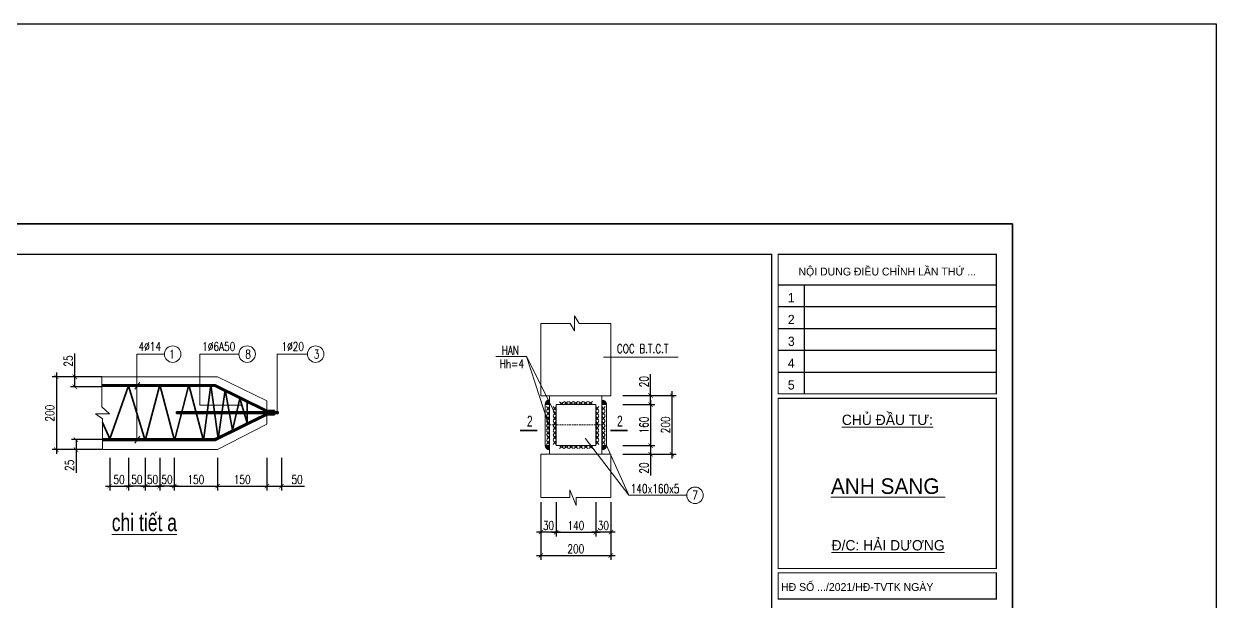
# Model space of a CAD drawing. Extents: x -2098986 to 943, y -1296280 to 73591.
# Drawn here: x -1795292 to -1767973, y -1065005 to -1051774 of the extents above; entities that cross this region are included whole.
import ezdxf
from ezdxf.enums import TextEntityAlignment as Align

# ---------------------------------------------------------------- set-up
doc = ezdxf.new("R2010")
doc.units = 0
doc.header["$LTSCALE"] = 150
doc.header["$PDMODE"] = 35
doc.linetypes.add('HIDDEN', pattern=[0.375, 0.25, -0.125])
doc.layers.get('Defpoints').update_dxf_attribs({"lineweight": 18})
for name, color, linetype, lineweight in [('05.Text', 253, 'Continuous', 18), ('11.Khung bo', 32, 'Continuous', 50), ('12.Khung', 36, 'Continuous', 25), ('KCVN-THAY', 7, 'Continuous', 25), ('LS-DIM', 251, 'Continuous', 13), ('LS-HATCH', 147, 'Continuous', 9), ('LS-TEXT', 60, 'Continuous', 20), ('LS-THAY', 7, 'Continuous', 20), ('LS-THEP', 3, 'Continuous', 35)]:
    doc.layers.add(name, color=color, linetype=linetype, lineweight=lineweight)
doc.layers.add('DIM', color=1, linetype='Continuous')
doc.layers.add('Tpl_Bound', color=1, linetype='Continuous', plot=False)
doc.styles.add('AVANT', font='')
doc.styles.add('KCVN-LEADER', font='vnromadi.shx', dxfattribs={"width": 0.7, "height": 4})
doc.styles.add('ROMANS', font='ROMANS.shx', dxfattribs={"width": 0.75, "bigfont": 'VNS.shx'})
doc.styles.add('VnAvantH', font='')
doc.styles.add('vnsimpli', font='vnsimli.shx', dxfattribs={"width": 0.75})
doc.styles.get('AVANT').set_extended_font_data('.VnAvant')
doc.styles.get('VnAvantH').set_extended_font_data('.VnAvantH')
doc.dimstyles.new('D50(200)', dxfattribs={"dimtxt": 200, "dimasz": 100, "dimexe": 100, "dimexo": 0, "dimgap": 50, "dimtad": 1, "dimdec": 0, "dimlfac": 0.5, "dimzin": 0, "dimdsep": 46, "dimtxsty": 'vnsimpli', "dimblk1": 'ARCHTICK', "dimblk2": 'ARCHTICK', "dimsah": 1, "dimcen": 0, "dimdle": 100, "dimclrd": 256, "dimclre": 256, "dimclrt": 60, "dimadec": 0, "dimazin": 0, "dimtfac": 0.02, "dimtdec": 0, "dimtmove": 0, "dimatfit": 3, "dimldrblk": 'ARCHTICK', "dimfxl": 100, "dimtolj": 1, "dimtzin": 0, "dimarcsym": 0})

# ---------------------------------------------------------------- blocks, each defined once
blk = doc.blocks.new('_ArchTick')
at = {"layer": 'DIM', "color": 0, "const_width": 0.15}
blk.add_lwpolyline([(-0.5, -0.5), (0.5, 0.5)], dxfattribs=at)
blk = doc.blocks.new('*D249')
at = {"layer": 'Defpoints', "color": 0, "transparency": 16777216}
for p in [(-1792178, -1061722), (-1791846, -1061722), (-1792178, -1062369)]:
    blk.add_point(p, dxfattribs=at)
at = {"layer": 'LS-DIM', "lineweight": -2, "transparency": 16777216}
for p, q in [((-1792178, -1061722), (-1792178, -1062469)), ((-1791846, -1061722), (-1791846, -1062469)), ((-1791746, -1062369), (-1792278, -1062369))]:
    blk.add_line(p, q, dxfattribs=at)
at = {"layer": 'LS-DIM', "lineweight": -2, "transparency": 16777216, "xscale": 100, "yscale": 100, "zscale": 100, "rotation": 180}
blk.add_blockref('_ArchTick', (-1792178, -1062369), dxfattribs=at)
at = {"layer": 'LS-DIM', "lineweight": -2, "transparency": 16777216, "xscale": 100, "yscale": 100, "zscale": 100}
blk.add_blockref('_ArchTick', (-1791846, -1062369), dxfattribs=at)
at = {"layer": 'LS-DIM', "color": 60, "transparency": 16777216, "insert": (-1792012, -1062219), "char_height": 200, "attachment_point": 5, "style": 'vnsimpli'}
blk.add_mtext('\\A1;50', dxfattribs=at)
blk = doc.blocks.new('*D250')
at = {"layer": 'Defpoints', "color": 0, "transparency": 16777216}
for p in [(-1792510, -1061722), (-1792178, -1061722), (-1792178, -1062369)]:
    blk.add_point(p, dxfattribs=at)
at = {"layer": 'LS-DIM', "lineweight": -2, "transparency": 16777216}
for p, q in [((-1792510, -1061722), (-1792510, -1062469)), ((-1792178, -1061722), (-1792178, -1062469)), ((-1792610, -1062369), (-1792078, -1062369))]:
    blk.add_line(p, q, dxfattribs=at)
at = {"layer": 'LS-DIM', "lineweight": -2, "transparency": 16777216, "xscale": 100, "yscale": 100, "zscale": 100, "rotation": 180}
blk.add_blockref('_ArchTick', (-1792510, -1062369), dxfattribs=at)
at = {"layer": 'LS-DIM', "lineweight": -2, "transparency": 16777216, "xscale": 100, "yscale": 100, "zscale": 100}
blk.add_blockref('_ArchTick', (-1792178, -1062369), dxfattribs=at)
at = {"layer": 'LS-DIM', "color": 60, "transparency": 16777216, "insert": (-1792344, -1062219), "char_height": 200, "attachment_point": 5, "style": 'vnsimpli'}
blk.add_mtext('\\A1;50', dxfattribs=at)
blk = doc.blocks.new('*D251')
at = {"layer": 'Defpoints', "color": 0, "transparency": 16777216}
for p in [(-1792895, -1061722), (-1792510, -1061722), (-1792895, -1062369)]:
    blk.add_point(p, dxfattribs=at)
at = {"layer": 'LS-DIM', "lineweight": -2, "transparency": 16777216}
for p, q in [((-1792895, -1061722), (-1792895, -1062469)), ((-1792510, -1061722), (-1792510, -1062469)), ((-1792410, -1062369), (-1792995, -1062369))]:
    blk.add_line(p, q, dxfattribs=at)
at = {"layer": 'LS-DIM', "lineweight": -2, "transparency": 16777216, "xscale": 100, "yscale": 100, "zscale": 100, "rotation": 180}
blk.add_blockref('_ArchTick', (-1792895, -1062369), dxfattribs=at)
at = {"layer": 'LS-DIM', "lineweight": -2, "transparency": 16777216, "xscale": 100, "yscale": 100, "zscale": 100}
blk.add_blockref('_ArchTick', (-1792510, -1062369), dxfattribs=at)
at = {"layer": 'LS-DIM', "color": 60, "transparency": 16777216, "insert": (-1792703, -1062219), "char_height": 200, "attachment_point": 5, "style": 'vnsimpli'}
blk.add_mtext('\\A1;50', dxfattribs=at)
blk = doc.blocks.new('*D252')
at = {"layer": 'Defpoints', "color": 0, "transparency": 16777216}
for p in [(-1793325, -1061722), (-1792895, -1061722), (-1792895, -1062369)]:
    blk.add_point(p, dxfattribs=at)
at = {"layer": 'LS-DIM', "lineweight": -2, "transparency": 16777216}
for p, q in [((-1793325, -1061722), (-1793325, -1062469)), ((-1792895, -1061722), (-1792895, -1062469)), ((-1793425, -1062369), (-1792795, -1062369))]:
    blk.add_line(p, q, dxfattribs=at)
at = {"layer": 'LS-DIM', "lineweight": -2, "transparency": 16777216, "xscale": 100, "yscale": 100, "zscale": 100, "rotation": 180}
blk.add_blockref('_ArchTick', (-1793325, -1062369), dxfattribs=at)
at = {"layer": 'LS-DIM', "lineweight": -2, "transparency": 16777216, "xscale": 100, "yscale": 100, "zscale": 100}
blk.add_blockref('_ArchTick', (-1792895, -1062369), dxfattribs=at)
at = {"layer": 'LS-DIM', "color": 60, "transparency": 16777216, "insert": (-1793110, -1062219), "char_height": 200, "attachment_point": 5, "style": 'vnsimpli'}
blk.add_mtext('\\A1;50', dxfattribs=at)
blk = doc.blocks.new('*D253')
at = {"layer": 'Defpoints', "color": 0, "transparency": 16777216}
for p in [(-1790853, -1061722), (-1789723, -1061722), (-1789723, -1062369)]:
    blk.add_point(p, dxfattribs=at)
at = {"layer": 'LS-DIM', "lineweight": -2, "transparency": 16777216}
for p, q in [((-1790853, -1061722), (-1790853, -1062469)), ((-1789723, -1061722), (-1789723, -1062469)), ((-1790953, -1062369), (-1789623, -1062369))]:
    blk.add_line(p, q, dxfattribs=at)
at = {"layer": 'LS-DIM', "lineweight": -2, "transparency": 16777216, "xscale": 100, "yscale": 100, "zscale": 100, "rotation": 180}
blk.add_blockref('_ArchTick', (-1790853, -1062369), dxfattribs=at)
at = {"layer": 'LS-DIM', "lineweight": -2, "transparency": 16777216, "xscale": 100, "yscale": 100, "zscale": 100}
blk.add_blockref('_ArchTick', (-1789723, -1062369), dxfattribs=at)
at = {"layer": 'LS-DIM', "color": 60, "transparency": 16777216, "insert": (-1790288, -1062219), "char_height": 200, "attachment_point": 5, "style": 'vnsimpli'}
blk.add_mtext('\\A1;150', dxfattribs=at)
blk = doc.blocks.new('*D254')
at = {"layer": 'Defpoints', "color": 0, "transparency": 16777216}
for p in [(-1793506, -1059864), (-1794124, -1060093), (-1793506, -1060093)]:
    blk.add_point(p, dxfattribs=at)
at = {"layer": 'LS-DIM', "lineweight": -2, "transparency": 16777216}
for p, q in [((-1794124, -1059864), (-1794124, -1059331)), ((-1793506, -1059864), (-1794224, -1059864)), ((-1794124, -1060093), (-1794124, -1059764)), ((-1793506, -1060093), (-1794224, -1060093))]:
    blk.add_line(p, q, dxfattribs=at)
at = {"layer": 'LS-DIM', "lineweight": -2, "transparency": 16777216, "xscale": 100, "yscale": 100, "zscale": 100}
for p, rotation in [((-1794124, -1059864), 90), ((-1794124, -1060093), 270)]:
    blk.add_blockref('_ArchTick', p, dxfattribs=dict(at, rotation=rotation))
at = {"layer": 'LS-DIM', "color": 60, "transparency": 16777216, "insert": (-1794274, -1059502), "char_height": 200, "attachment_point": 5, "rotation": 90, "style": 'vnsimpli'}
blk.add_mtext('\\A1;25', dxfattribs=at)
blk = doc.blocks.new('*D255')
at = {"layer": 'Defpoints', "color": 0, "transparency": 16777216}
for p in [(-1794097, -1061302), (-1793506, -1061302), (-1793506, -1061531)]:
    blk.add_point(p, dxfattribs=at)
at = {"layer": 'LS-DIM', "lineweight": -2, "transparency": 16777216}
for p, q in [((-1793506, -1061302), (-1794197, -1061302)), ((-1794097, -1061302), (-1794097, -1061631)), ((-1793506, -1061531), (-1794197, -1061531)), ((-1794097, -1061531), (-1794097, -1062064))]:
    blk.add_line(p, q, dxfattribs=at)
at = {"layer": 'LS-DIM', "lineweight": -2, "transparency": 16777216, "xscale": 100, "yscale": 100, "zscale": 100}
for p, rotation in [((-1794097, -1061302), 90), ((-1794097, -1061531), 270)]:
    blk.add_blockref('_ArchTick', p, dxfattribs=dict(at, rotation=rotation))
at = {"layer": 'LS-DIM', "color": 60, "transparency": 16777216, "insert": (-1794247, -1061893), "char_height": 200, "attachment_point": 5, "rotation": 90, "style": 'vnsimpli'}
blk.add_mtext('\\A1;25', dxfattribs=at)
blk = doc.blocks.new('*D256')
at = {"layer": 'Defpoints', "color": 0, "transparency": 16777216}
for p in [(-1793506, -1059864), (-1794547, -1061531), (-1793506, -1061531)]:
    blk.add_point(p, dxfattribs=at)
at = {"layer": 'LS-DIM', "lineweight": -2, "transparency": 16777216}
for p, q in [((-1793506, -1059864), (-1794647, -1059864)), ((-1794547, -1059764), (-1794547, -1061631)), ((-1793506, -1061531), (-1794647, -1061531))]:
    blk.add_line(p, q, dxfattribs=at)
at = {"layer": 'LS-DIM', "lineweight": -2, "transparency": 16777216, "xscale": 100, "yscale": 100, "zscale": 100}
for p, rotation in [((-1794547, -1059864), 90), ((-1794547, -1061531), 270)]:
    blk.add_blockref('_ArchTick', p, dxfattribs=dict(at, rotation=rotation))
at = {"layer": 'LS-DIM', "color": 60, "transparency": 16777216, "insert": (-1794697, -1060697), "char_height": 200, "attachment_point": 5, "rotation": 90, "style": 'vnsimpli'}
blk.add_mtext('\\A1;200', dxfattribs=at)
blk = doc.blocks.new('*D240')
at = {"layer": 'Defpoints', "color": 0, "transparency": 16777216}
for p in [(-1783445, -1062733), (-1781845, -1062733), (-1781845, -1063958)]:
    blk.add_point(p, dxfattribs=at)
at = {"layer": 'LS-DIM', "lineweight": -2, "transparency": 16777216}
for p, q in [((-1783445, -1062733), (-1783445, -1064058)), ((-1781845, -1062733), (-1781845, -1064058)), ((-1783545, -1063958), (-1781745, -1063958))]:
    blk.add_line(p, q, dxfattribs=at)
at = {"layer": 'LS-DIM', "lineweight": -2, "transparency": 16777216, "xscale": 100, "yscale": 100, "zscale": 100, "rotation": 180}
blk.add_blockref('_ArchTick', (-1783445, -1063958), dxfattribs=at)
at = {"layer": 'LS-DIM', "lineweight": -2, "transparency": 16777216, "xscale": 100, "yscale": 100, "zscale": 100}
blk.add_blockref('_ArchTick', (-1781845, -1063958), dxfattribs=at)
at = {"layer": 'LS-DIM', "color": 60, "transparency": 16777216, "insert": (-1782645, -1063808), "char_height": 200, "attachment_point": 5, "style": 'vnsimpli'}
blk.add_mtext('\\A1;200', dxfattribs=at)
blk = doc.blocks.new('*D241')
at = {"layer": 'Defpoints', "color": 0, "transparency": 16777216}
for p in [(-1781568, -1060291), (-1781568, -1061637), (-1780442, -1061637)]:
    blk.add_point(p, dxfattribs=at)
at = {"layer": 'LS-DIM', "lineweight": -2, "transparency": 16777216}
for p, q in [((-1780442, -1060191), (-1780442, -1061737)), ((-1781568, -1060291), (-1780342, -1060291)), ((-1781568, -1061637), (-1780342, -1061637))]:
    blk.add_line(p, q, dxfattribs=at)
at = {"layer": 'LS-DIM', "lineweight": -2, "transparency": 16777216, "xscale": 100, "yscale": 100, "zscale": 100}
for p, rotation in [((-1780442, -1060291), 90), ((-1780442, -1061637), 270)]:
    blk.add_blockref('_ArchTick', p, dxfattribs=dict(at, rotation=rotation))
at = {"layer": 'LS-DIM', "color": 60, "transparency": 16777216, "insert": (-1780592, -1060964), "char_height": 200, "attachment_point": 5, "rotation": 90, "style": 'vnsimpli'}
blk.add_mtext('\\A1;200', dxfattribs=at)
blk = doc.blocks.new('*D242')
at = {"layer": 'Defpoints', "color": 0, "transparency": 16777216}
for p in [(-1781568, -1061440), (-1781568, -1061637), (-1780933, -1061637)]:
    blk.add_point(p, dxfattribs=at)
at = {"layer": 'LS-DIM', "lineweight": -2, "transparency": 16777216}
for p, q in [((-1780933, -1061340), (-1780933, -1061637)), ((-1781568, -1061440), (-1780833, -1061440)), ((-1781568, -1061637), (-1780833, -1061637)), ((-1780933, -1061637), (-1780933, -1062125))]:
    blk.add_line(p, q, dxfattribs=at)
at = {"layer": 'LS-DIM', "lineweight": -2, "transparency": 16777216, "xscale": 100, "yscale": 100, "zscale": 100}
for p, rotation in [((-1780933, -1061440), 90), ((-1780933, -1061637), 270)]:
    blk.add_blockref('_ArchTick', p, dxfattribs=dict(at, rotation=rotation))
at = {"layer": 'LS-DIM', "color": 60, "transparency": 16777216, "insert": (-1781083, -1061954), "char_height": 200, "attachment_point": 5, "rotation": 90, "style": 'vnsimpli'}
blk.add_mtext('\\A1;20', dxfattribs=at)
blk = doc.blocks.new('*D269')
at = {"layer": 'Defpoints', "color": 0, "transparency": 16777216}
for p in [(-1783097, -1062733), (-1782188, -1062733), (-1782188, -1063423)]:
    blk.add_point(p, dxfattribs=at)
at = {"layer": 'LS-DIM', "lineweight": -2, "transparency": 16777216}
for p, q in [((-1783097, -1062733), (-1783097, -1063523)), ((-1782188, -1062733), (-1782188, -1063523)), ((-1783197, -1063423), (-1782088, -1063423))]:
    blk.add_line(p, q, dxfattribs=at)
at = {"layer": 'LS-DIM', "lineweight": -2, "transparency": 16777216, "xscale": 100, "yscale": 100, "zscale": 100, "rotation": 180}
blk.add_blockref('_ArchTick', (-1783097, -1063423), dxfattribs=at)
at = {"layer": 'LS-DIM', "lineweight": -2, "transparency": 16777216, "xscale": 100, "yscale": 100, "zscale": 100}
blk.add_blockref('_ArchTick', (-1782188, -1063423), dxfattribs=at)
at = {"layer": 'LS-DIM', "color": 60, "transparency": 16777216, "insert": (-1782643, -1063273), "char_height": 200, "attachment_point": 5, "style": 'vnsimpli'}
blk.add_mtext('\\A1;140', dxfattribs=at)
blk = doc.blocks.new('*D270')
at = {"layer": 'Defpoints', "color": 0, "transparency": 16777216}
for p in [(-1781568, -1060499), (-1781568, -1061440), (-1780933, -1061440)]:
    blk.add_point(p, dxfattribs=at)
at = {"layer": 'LS-DIM', "lineweight": -2, "transparency": 16777216}
for p, q in [((-1781568, -1060499), (-1780833, -1060499)), ((-1780933, -1060399), (-1780933, -1061540)), ((-1781568, -1061440), (-1780833, -1061440))]:
    blk.add_line(p, q, dxfattribs=at)
at = {"layer": 'LS-DIM', "lineweight": -2, "transparency": 16777216, "xscale": 100, "yscale": 100, "zscale": 100}
for p, rotation in [((-1780933, -1060499), 90), ((-1780933, -1061440), 270)]:
    blk.add_blockref('_ArchTick', p, dxfattribs=dict(at, rotation=rotation))
at = {"layer": 'LS-DIM', "color": 60, "transparency": 16777216, "insert": (-1781083, -1060969), "char_height": 200, "attachment_point": 5, "rotation": 90, "style": 'vnsimpli'}
blk.add_mtext('\\A1;160', dxfattribs=at)
blk = doc.blocks.new('*D271')
at = {"layer": 'Defpoints', "color": 0, "transparency": 16777216}
for p in [(-1781568, -1060291), (-1781568, -1060499), (-1780933, -1060499)]:
    blk.add_point(p, dxfattribs=at)
at = {"layer": 'LS-DIM', "lineweight": -2, "transparency": 16777216}
for p, q in [((-1780933, -1060291), (-1780933, -1059803)), ((-1780933, -1060499), (-1780933, -1060191)), ((-1781568, -1060291), (-1780833, -1060291)), ((-1781568, -1060499), (-1780833, -1060499))]:
    blk.add_line(p, q, dxfattribs=at)
at = {"layer": 'LS-DIM', "lineweight": -2, "transparency": 16777216, "xscale": 100, "yscale": 100, "zscale": 100}
for p, rotation in [((-1780933, -1060291), 90), ((-1780933, -1060499), 270)]:
    blk.add_blockref('_ArchTick', p, dxfattribs=dict(at, rotation=rotation))
at = {"layer": 'LS-DIM', "color": 60, "transparency": 16777216, "insert": (-1781083, -1059974), "char_height": 200, "attachment_point": 5, "rotation": 90, "style": 'vnsimpli'}
blk.add_mtext('\\A1;20', dxfattribs=at)
blk = doc.blocks.new('*D217')
at = {"layer": 'Defpoints', "color": 0, "transparency": 16777216}
for p in [(-1783445, -1062733), (-1783097, -1062733), (-1783445, -1063423)]:
    blk.add_point(p, dxfattribs=at)
at = {"layer": 'LS-DIM', "lineweight": -2, "transparency": 16777216}
for p, q in [((-1783445, -1062733), (-1783445, -1063523)), ((-1783097, -1062733), (-1783097, -1063523)), ((-1782997, -1063423), (-1783545, -1063423))]:
    blk.add_line(p, q, dxfattribs=at)
at = {"layer": 'LS-DIM', "lineweight": -2, "transparency": 16777216, "xscale": 100, "yscale": 100, "zscale": 100, "rotation": 180}
blk.add_blockref('_ArchTick', (-1783445, -1063423), dxfattribs=at)
at = {"layer": 'LS-DIM', "lineweight": -2, "transparency": 16777216, "xscale": 100, "yscale": 100, "zscale": 100}
blk.add_blockref('_ArchTick', (-1783097, -1063423), dxfattribs=at)
at = {"layer": 'LS-DIM', "color": 60, "transparency": 16777216, "insert": (-1783271, -1063273), "char_height": 200, "attachment_point": 5, "style": 'vnsimpli'}
blk.add_mtext('\\A1;30', dxfattribs=at)
blk = doc.blocks.new('*D218')
at = {"layer": 'Defpoints', "color": 0, "transparency": 16777216}
for p in [(-1789723, -1061722), (-1789391, -1061722), (-1789723, -1062369)]:
    blk.add_point(p, dxfattribs=at)
at = {"layer": 'LS-DIM', "lineweight": -2, "transparency": 16777216}
for p, q in [((-1789723, -1061722), (-1789723, -1062469)), ((-1789391, -1061722), (-1789391, -1062469)), ((-1789723, -1062369), (-1789291, -1062369)), ((-1789391, -1062369), (-1788858, -1062369))]:
    blk.add_line(p, q, dxfattribs=at)
at = {"layer": 'LS-DIM', "lineweight": -2, "transparency": 16777216, "xscale": 100, "yscale": 100, "zscale": 100, "rotation": 180}
blk.add_blockref('_ArchTick', (-1789723, -1062369), dxfattribs=at)
at = {"layer": 'LS-DIM', "lineweight": -2, "transparency": 16777216, "xscale": 100, "yscale": 100, "zscale": 100}
blk.add_blockref('_ArchTick', (-1789391, -1062369), dxfattribs=at)
at = {"layer": 'LS-DIM', "color": 60, "transparency": 16777216, "insert": (-1789030, -1062219), "char_height": 200, "attachment_point": 5, "style": 'vnsimpli'}
blk.add_mtext('\\A1;50', dxfattribs=at)
blk = doc.blocks.new('*D233')
at = {"layer": 'Defpoints', "color": 0, "transparency": 16777216}
for p in [(-1791846, -1061722), (-1790853, -1061722), (-1790853, -1062369)]:
    blk.add_point(p, dxfattribs=at)
at = {"layer": 'LS-DIM', "lineweight": -2, "transparency": 16777216}
for p, q in [((-1791846, -1061722), (-1791846, -1062469)), ((-1790853, -1061722), (-1790853, -1062469)), ((-1791946, -1062369), (-1790753, -1062369))]:
    blk.add_line(p, q, dxfattribs=at)
at = {"layer": 'LS-DIM', "lineweight": -2, "transparency": 16777216, "xscale": 100, "yscale": 100, "zscale": 100, "rotation": 180}
blk.add_blockref('_ArchTick', (-1791846, -1062369), dxfattribs=at)
at = {"layer": 'LS-DIM', "lineweight": -2, "transparency": 16777216, "xscale": 100, "yscale": 100, "zscale": 100}
blk.add_blockref('_ArchTick', (-1790853, -1062369), dxfattribs=at)
at = {"layer": 'LS-DIM', "color": 60, "transparency": 16777216, "insert": (-1791350, -1062219), "char_height": 200, "attachment_point": 5, "style": 'vnsimpli'}
blk.add_mtext('\\A1;150', dxfattribs=at)
blk = doc.blocks.new('*D268')
at = {"layer": 'Defpoints', "color": 0, "transparency": 16777216}
for p in [(-1782188, -1062733), (-1781840, -1062733), (-1782188, -1063423)]:
    blk.add_point(p, dxfattribs=at)
at = {"layer": 'LS-DIM', "lineweight": -2, "transparency": 16777216}
for p, q in [((-1782188, -1062733), (-1782188, -1063523)), ((-1781840, -1062733), (-1781840, -1063523)), ((-1781740, -1063423), (-1782288, -1063423))]:
    blk.add_line(p, q, dxfattribs=at)
at = {"layer": 'LS-DIM', "lineweight": -2, "transparency": 16777216, "xscale": 100, "yscale": 100, "zscale": 100, "rotation": 180}
blk.add_blockref('_ArchTick', (-1782188, -1063423), dxfattribs=at)
at = {"layer": 'LS-DIM', "lineweight": -2, "transparency": 16777216, "xscale": 100, "yscale": 100, "zscale": 100}
blk.add_blockref('_ArchTick', (-1781840, -1063423), dxfattribs=at)
at = {"layer": 'LS-DIM', "color": 60, "transparency": 16777216, "insert": (-1782014, -1063273), "char_height": 200, "attachment_point": 5, "style": 'vnsimpli'}
blk.add_mtext('\\A1;30', dxfattribs=at)
blk = doc.blocks.new('*U4')
at = {"layer": 'KCVN-THAY', "color": 140}
blk.add_lwpolyline([(214871.76, 86966.68), (215381.8, 86966.68), (215381.8, 86579.68), (214871.76, 86579.68)], close=True, dxfattribs=at)
blk = doc.blocks.new('100')
at = {"layer": '11.Khung bo', "const_width": 26.7}
for points in [[(1860913, -945240), (1860913, -916940), (1896063, -916940), (1896063, -945240)], [(1860913, -945240), (1860913, -916940), (1896063, -916940), (1896063, -945240)], [(1860913, -945240), (1860913, -916940), (1896063, -916940), (1896063, -945240)], [(1896213, -920140), (1896213, -916940), (1901213, -916940), (1901213, -920140)], [(1896213, -920140), (1896213, -916940), (1901213, -916940), (1901213, -920140)], [(1896213, -920140), (1896213, -916940), (1901213, -916940), (1901213, -920140)], [(1896213, -924140), (1901213, -924140), (1901213, -920240), (1896213, -920240)], [(1896213, -924140), (1901213, -924140), (1901213, -920240), (1896213, -920240)], [(1896213, -924140), (1901213, -924140), (1901213, -920240), (1896213, -920240)], [(1896213, -924840), (1901213, -924840), (1901213, -924240), (1896213, -924240)], [(1896213, -924840), (1901213, -924840), (1901213, -924240), (1896213, -924240)], [(1896213, -924840), (1901213, -924840), (1901213, -924240), (1896213, -924240)]]:
    blk.add_lwpolyline(points, close=True, dxfattribs=at)
at = {"layer": '12.Khung'}
for p, q in [((1896213, -917640), (1901213, -917640)), ((1896213, -917640), (1901213, -917640)), ((1896213, -917640), (1901213, -917640)), ((1896813, -920140), (1896813, -917640)), ((1896813, -920140), (1896813, -917640)), ((1896813, -920140), (1896813, -917640)), ((1896213, -918140), (1901213, -918140)), ((1896213, -918140), (1901213, -918140)), ((1896213, -918140), (1901213, -918140)), ((1896213, -918640), (1901213, -918640)), ((1896213, -918640), (1901213, -918640)), ((1896213, -918640), (1901213, -918640)), ((1896213, -919140), (1901213, -919140)), ((1896213, -919140), (1901213, -919140)), ((1896213, -919140), (1901213, -919140)), ((1896213, -919640), (1901213, -919640)), ((1896213, -919640), (1901213, -919640)), ((1896213, -919640), (1901213, -919640))]:
    blk.add_line(p, q, dxfattribs=at)
blk.add_lwpolyline([(1901579, -945940), (1901579, -916240), (1859580, -916240), (1859580, -945940)], close=True, dxfattribs=at)
blk.add_lwpolyline([(1901579, -945940), (1901579, -916240), (1859580, -916240), (1859580, -945940)], close=True, dxfattribs=at)
blk.add_lwpolyline([(1901579, -945940), (1901579, -916240), (1859580, -916240), (1859580, -945940)], close=True, dxfattribs=at)
at = {"layer": '05.Text', "style": 'VnAvantH'}
for s, p in [('Néi dung ®iÒu chØnh lÇn thø ...', (1898713, -917329)), ('H§ sè .../2021/H§-TVTK ngµy ', (1898057, -924540))]:
    blk.add_text(s, height=180, dxfattribs=at).set_placement(p, align=Align.MIDDLE)
at = {"layer": '05.Text'}
for s, height, style, p in [('1', 210, 'AVANT', (1896513, -918040)), ('2', 210, 'AVANT', (1896513, -918540)), ('3', 210, 'AVANT', (1896513, -919040)), ('4', 210, 'AVANT', (1896513, -919540)), ('5', 210, 'AVANT', (1896513, -920040)), ('%%uChñ ®Çu t\xad:', 237.6, 'VnAvantH', (1898716, -920853)), ('%%Uanh sang ', 356.4, 'VnAvantH', (1898732, -922432)), ('%%U®/c: h¶i d\xad¬ng', 237.6, 'VnAvantH', (1898732, -923728))]:
    blk.add_text(s, height=height, dxfattribs=dict(at, style=style)).set_placement(p, align=Align.CENTER)

msp = doc.modelspace()

# ---------------------------------------------------------------- linework, layer by layer
at = {"layer": 'LS-DIM'}
for p, q in [((-1782678.7, -1058809.9), (-1782678.7, -1058468.6)), ((-1782678.7, -1058468.6), (-1782564.8, -1058639.2)), ((-1783445.1, -1058642.1), (-1782773.5, -1058642.1)), ((-1782773.5, -1058642.1), (-1782678.7, -1058809.9)), ((-1782564.8, -1058639.2), (-1781845.1, -1058639.2)), ((-1792700.1, -1059342.1), (-1792070.6, -1059342.1)), ((-1783771.2, -1059399.9), (-1784475.5, -1059399.9)), ((-1783129.3, -1060689.1), (-1783771.2, -1059399.9)), ((-1782006.8, -1059411.8), (-1780302.3, -1059411.8)), ((-1793505.5, -1059864.2), (-1793505.5, -1060549.7)), ((-1793330, -1060714), (-1793653.8, -1060714)), ((-1793653.8, -1060714), (-1793491.9, -1060825.2)), ((-1793505.5, -1060549.7), (-1793330, -1060714)), ((-1793491.9, -1060825.2), (-1793491.9, -1061530.8)), ((-1782432, -1061270.3), (-1781427.4, -1062576.3)), ((-1781939.8, -1061433.7), (-1781427.4, -1062576.3)), ((-1781427.4, -1062576.3), (-1780102.7, -1062576.3))]:
    msp.add_line(p, q, dxfattribs=at)
at = {"layer": 'LS-DIM', "linetype": 'Continuous'}
for p, q in [((-1792700.1, -1059342.1), (-1792700.1, -1061319.9)), ((-1791263.1, -1060516.2), (-1791263.1, -1059342.1)), ((-1791263.1, -1059342.1), (-1790364.7, -1059342.1)), ((-1789487.2, -1060700.3), (-1789487.2, -1059342.1)), ((-1789487.2, -1059342.1), (-1788795.2, -1059342.1)), ((-1783771.2, -1059399.9), (-1783280.2, -1060928.7)), ((-1792747.4, -1060148.4), (-1792633, -1059985)), ((-1790290.3, -1060516.2), (-1791263.1, -1060516.2)), ((-1792747.4, -1061387.5), (-1792633, -1061224))]:
    msp.add_line(p, q, dxfattribs=at)
at = {"layer": 'LS-DIM', "linetype": 'HIDDEN'}
msp.add_line((-1783245.1, -1060967), (-1782045.1, -1060967), dxfattribs=at)
at = {"layer": 'LS-DIM'}
msp.add_lwpolyline([(-1783445.1, -1062629.8), (-1782781.5, -1062629.8), (-1782781.5, -1062450), (-1782637.6, -1062809.6), (-1782637.6, -1062629.8), (-1781845.1, -1062629.8)], dxfattribs=at)
at = {"layer": 'LS-HATCH'}
for p, q in [((-1783315.4, -1060634.3), (-1783245.1, -1060541)), ((-1783315.4, -1060541), (-1783245.1, -1060634.3)), ((-1783167.6, -1060541), (-1783097.3, -1060634.3)), ((-1783167.6, -1060634.3), (-1783097.3, -1060541)), ((-1782922.3, -1060433), (-1783015.7, -1060503.2)), ((-1783015.7, -1060433), (-1782922.3, -1060503.2)), ((-1782820, -1060430.1), (-1782913.3, -1060500.4)), ((-1782913.3, -1060430.1), (-1782820, -1060500.4)), ((-1782709.1, -1060430.1), (-1782802.5, -1060500.4)), ((-1782802.5, -1060430.1), (-1782709.1, -1060500.4)), ((-1782601.1, -1060430.1), (-1782694.5, -1060500.4)), ((-1782694.5, -1060430.1), (-1782601.1, -1060500.4)), ((-1782487.4, -1060430.1), (-1782580.8, -1060500.4)), ((-1782580.8, -1060430.1), (-1782487.4, -1060500.4)), ((-1782467.1, -1060430.1), (-1782373.8, -1060500.4)), ((-1782373.8, -1060430.1), (-1782467.1, -1060500.4)), ((-1782260.1, -1060430.1), (-1782353.4, -1060500.4)), ((-1782353.4, -1060430.1), (-1782260.1, -1060500.4)), ((-1782187.9, -1060634.3), (-1782117.6, -1060541)), ((-1782187.9, -1060541), (-1782117.6, -1060634.3)), ((-1782045.1, -1060541), (-1781974.9, -1060634.3)), ((-1782045.1, -1060634.3), (-1781974.9, -1060541)), ((-1783315.4, -1060654.7), (-1783245.1, -1060748)), ((-1783315.4, -1060748), (-1783245.1, -1060654.7)), ((-1783315.4, -1060861.7), (-1783245.1, -1060768.4)), ((-1783315.4, -1060768.4), (-1783245.1, -1060861.7)), ((-1783167.6, -1060748), (-1783097.3, -1060654.7)), ((-1783167.6, -1060654.7), (-1783097.3, -1060748)), ((-1783167.6, -1060768.4), (-1783097.3, -1060861.7)), ((-1783167.6, -1060861.7), (-1783097.3, -1060768.4)), ((-1782187.9, -1060654.7), (-1782117.6, -1060748)), ((-1782187.9, -1060748), (-1782117.6, -1060654.7)), ((-1782187.9, -1060861.7), (-1782117.6, -1060768.4)), ((-1782187.9, -1060768.4), (-1782117.6, -1060861.7)), ((-1782045.1, -1060748), (-1781974.9, -1060654.7)), ((-1782045.1, -1060654.7), (-1781974.9, -1060748)), ((-1782045.1, -1060768.4), (-1781974.9, -1060861.7)), ((-1782045.1, -1060861.7), (-1781974.9, -1060768.4)), ((-1783315.4, -1060975.4), (-1783245.1, -1060882.1)), ((-1783315.4, -1060882.1), (-1783245.1, -1060975.4)), ((-1783315.4, -1061083.4), (-1783245.1, -1060990.1)), ((-1783315.4, -1060990.1), (-1783245.1, -1061083.4)), ((-1783167.6, -1060882.1), (-1783097.3, -1060975.4)), ((-1783167.6, -1060975.4), (-1783097.3, -1060882.1)), ((-1783167.6, -1060990.1), (-1783097.3, -1061083.4)), ((-1783167.6, -1061083.4), (-1783097.3, -1060990.1)), ((-1782187.9, -1060975.4), (-1782117.6, -1060882.1)), ((-1782187.9, -1060882.1), (-1782117.6, -1060975.4)), ((-1782187.9, -1061083.4), (-1782117.6, -1060990.1)), ((-1782187.9, -1060990.1), (-1782117.6, -1061083.4)), ((-1782045.1, -1060882.1), (-1781974.9, -1060975.4)), ((-1782045.1, -1060975.4), (-1781974.9, -1060882.1)), ((-1782045.1, -1060990.1), (-1781974.9, -1061083.4)), ((-1782045.1, -1061083.4), (-1781974.9, -1060990.1)), ((-1783315.4, -1061194.2), (-1783245.1, -1061100.9)), ((-1783315.4, -1061100.9), (-1783245.1, -1061194.2)), ((-1783315.4, -1061413.1), (-1783245.1, -1061319.8)), ((-1783315.4, -1061319.8), (-1783245.1, -1061413.1)), ((-1783312.5, -1061296.6), (-1783242.3, -1061203.2)), ((-1783312.5, -1061203.2), (-1783242.3, -1061296.6)), ((-1783167.6, -1061100.9), (-1783097.3, -1061194.2)), ((-1783167.6, -1061194.2), (-1783097.3, -1061100.9)), ((-1783167.6, -1061319.8), (-1783097.3, -1061413.1)), ((-1783167.6, -1061413.1), (-1783097.3, -1061319.8)), ((-1783164.7, -1061203.2), (-1783094.5, -1061296.6)), ((-1783164.7, -1061296.6), (-1783094.5, -1061203.2)), ((-1782187.9, -1061194.2), (-1782117.6, -1061100.9)), ((-1782187.9, -1061100.9), (-1782117.6, -1061194.2)), ((-1782187.9, -1061413.1), (-1782117.6, -1061319.8)), ((-1782187.9, -1061319.8), (-1782117.6, -1061413.1)), ((-1782185, -1061296.6), (-1782114.8, -1061203.2)), ((-1782185, -1061203.2), (-1782114.8, -1061296.6)), ((-1782045.1, -1061100.9), (-1781974.9, -1061194.2)), ((-1782045.1, -1061194.2), (-1781974.9, -1061100.9)), ((-1782045.1, -1061319.8), (-1781974.9, -1061413.1)), ((-1782045.1, -1061413.1), (-1781974.9, -1061319.8)), ((-1782042.3, -1061203.2), (-1781972, -1061296.6)), ((-1782042.3, -1061296.6), (-1781972, -1061203.2)), ((-1783015.7, -1061433.7), (-1782922.3, -1061503.9)), ((-1782922.3, -1061433.7), (-1783015.7, -1061503.9)), ((-1782909.5, -1061433.7), (-1782816.2, -1061503.9)), ((-1782816.2, -1061433.7), (-1782909.5, -1061503.9)), ((-1782798.7, -1061433.7), (-1782705.4, -1061503.9)), ((-1782705.4, -1061433.7), (-1782798.7, -1061503.9)), ((-1782690.7, -1061433.7), (-1782597.4, -1061503.9)), ((-1782597.4, -1061433.7), (-1782690.7, -1061503.9)), ((-1782577, -1061433.7), (-1782483.7, -1061503.9)), ((-1782483.7, -1061433.7), (-1782577, -1061503.9)), ((-1782370, -1061433.7), (-1782463.3, -1061503.9)), ((-1782463.3, -1061433.7), (-1782370, -1061503.9)), ((-1782349.6, -1061433.7), (-1782256.3, -1061503.9)), ((-1782256.3, -1061433.7), (-1782349.6, -1061503.9))]:
    msp.add_line(p, q, dxfattribs=at)
at = {"layer": 'LS-HATCH', "linetype": 'Continuous'}
for centre, start, end in [((-1783245.1, -1060497.9), 89.89817, 179.89817), ((-1782045.1, -1060500.4), 0, 90), ((-1783245.1, -1061433.7), 180, 270), ((-1782045.1, -1061433.7), 270, 0)]:
    msp.add_arc(centre, 105.3, start, end, dxfattribs=at)
for points in [[(-1783350.4, -1060497.7), (-1783244.9, -1060392.6), (-1783319.4, -1060423.3)], [(-1783244.9, -1060392.6), (-1783245.1, -1060497.9), (-1783350.4, -1060497.7)], [(-1783350.4, -1060497.7), (-1783319.4, -1060423.3), (-1783342, -1060456.6)], [(-1783350.4, -1060497.7), (-1783319.4, -1060423.3), (-1783319.4, -1060423.3)], [(-1783244.9, -1060392.6), (-1783319.4, -1060423.3), (-1783287, -1060401.3)], [(-1782045.1, -1060395.1), (-1781970.7, -1060425.9), (-1782003.1, -1060403.8)], [(-1782045.1, -1060395.1), (-1782045.1, -1060500.4), (-1781939.8, -1060500.4)], [(-1781939.8, -1060500.4), (-1782045.1, -1060395.1), (-1781970.7, -1060425.9)], [(-1781939.8, -1060500.4), (-1781970.7, -1060425.9), (-1781970.7, -1060425.9)], [(-1781939.8, -1060500.4), (-1781970.7, -1060425.9), (-1781948.2, -1060459.3)], [(-1783245.1, -1061539), (-1783245.1, -1061433.7), (-1783350.4, -1061433.7)], [(-1783350.4, -1061433.7), (-1783245.1, -1061539), (-1783319.6, -1061508.1)], [(-1783350.4, -1061433.7), (-1783319.6, -1061508.1), (-1783319.6, -1061508.1)], [(-1783350.4, -1061433.7), (-1783319.6, -1061508.1), (-1783342, -1061474.8)], [(-1783245.1, -1061539), (-1783319.6, -1061508.1), (-1783287.1, -1061530.2)], [(-1781939.8, -1061433.7), (-1782045.1, -1061539), (-1781970.7, -1061508.1)], [(-1782045.1, -1061539), (-1782045.1, -1061433.7), (-1781939.8, -1061433.7)], [(-1782045.1, -1061539), (-1781970.7, -1061508.1), (-1782003.1, -1061530.2)], [(-1781939.8, -1061433.7), (-1781970.7, -1061508.1), (-1781948.2, -1061474.8)], [(-1781939.8, -1061433.7), (-1781970.7, -1061508.1), (-1781970.7, -1061508.1)]]:
    msp.add_solid(points, dxfattribs=at)
at = {"layer": 'LS-THAY'}
for p, q in [((-1783445.1, -1058642.1), (-1783445.1, -1060300.4)), ((-1781845.1, -1058639.2), (-1781845.1, -1060300.4)), ((-1793505.5, -1059864.2), (-1790852.6, -1059864.2)), ((-1790852.6, -1059864.2), (-1789723.2, -1060414.2)), ((-1789723.2, -1060414.2), (-1789723.2, -1060667)), ((-1783445.1, -1060300.4), (-1781845.1, -1060300.4)), ((-1783349.3, -1060497.7), (-1783245.1, -1060497.9)), ((-1783349.3, -1060500.4), (-1783349.3, -1061433.7)), ((-1783245.1, -1060300.4), (-1783245.1, -1061633.7)), ((-1783097.3, -1060500.4), (-1782187.9, -1060500.4)), ((-1783097.3, -1060500.4), (-1783097.3, -1061433.7)), ((-1782187.9, -1060500.4), (-1782187.9, -1061433.7)), ((-1782045.1, -1060300.4), (-1782045.1, -1061633.7)), ((-1782045.1, -1060500.4), (-1781939.8, -1060500.4)), ((-1781939.8, -1060500.4), (-1781939.8, -1061433.7)), ((-1789723.2, -1060667), (-1789723.2, -1060947.5)), ((-1790852.6, -1061530.8), (-1789723.2, -1060947.5)), ((-1793491.9, -1061530.8), (-1790852.6, -1061530.8)), ((-1783445.1, -1061633.7), (-1783445.1, -1062629.8)), ((-1783445.1, -1061633.7), (-1781845.1, -1061633.7)), ((-1783349.3, -1061433.7), (-1783245.1, -1061433.7)), ((-1783097.3, -1061433.7), (-1782187.9, -1061433.7)), ((-1782045.1, -1061433.7), (-1781939.8, -1061433.7)), ((-1781845.1, -1061633.7), (-1781845.1, -1062629.8))]:
    msp.add_line(p, q, dxfattribs=at)
for centre in [(-1791881.6, -1059343.4), (-1790175.7, -1059343.2), (-1788606.1, -1059343.2), (-1779913.6, -1062577.9)]:
    msp.add_circle(centre, 189, dxfattribs=at)
at = {"layer": 'LS-THEP'}
for p, q in [((-1790907.8, -1060047.5), (-1793505.5, -1060047.5)), ((-1790917.9, -1060080.8), (-1793505.5, -1060080.8)), ((-1792895.3, -1060067.5), (-1793324.7, -1061286.5)), ((-1789728, -1060667), (-1790917.9, -1060080.8)), ((-1789718.5, -1060633.7), (-1790907.8, -1060047.5)), ((-1790176.7, -1060446), (-1790176.7, -1060921.4)), ((-1789468.1, -1060667), (-1791793.8, -1060667)), ((-1791793.8, -1060667), (-1791793.8, -1060700.3)), ((-1789468.1, -1060700.3), (-1791793.8, -1060700.3)), ((-1789728, -1060700.3), (-1790917.9, -1061286.5)), ((-1789718.5, -1060733.7), (-1790907.8, -1061319.9)), ((-1789549.3, -1060667), (-1789728, -1060667)), ((-1789549.3, -1060700.3), (-1789728, -1060700.3)), ((-1789549.3, -1060633.7), (-1789718.5, -1060633.7)), ((-1789549.3, -1060733.7), (-1789718.5, -1060733.7)), ((-1789697.8, -1060657), (-1789697.8, -1060714.9)), ((-1789664.5, -1060657), (-1789664.5, -1060714.9)), ((-1789631.1, -1060657), (-1789631.1, -1060714.9)), ((-1789597.8, -1060657), (-1789597.8, -1060714.9)), ((-1789564.5, -1060657), (-1789564.5, -1060714.9)), ((-1789549.3, -1060667), (-1789549.3, -1060633.7)), ((-1789549.3, -1060700.3), (-1789549.3, -1060733.7)), ((-1789468.1, -1060700.3), (-1789468.1, -1060667)), ((-1793324.7, -1061286.5), (-1793491.9, -1060911.9)), ((-1790917.9, -1061286.5), (-1793491.9, -1061286.5)), ((-1790907.8, -1061319.9), (-1793491.9, -1061319.9)), ((-1783528.3, -1061096.9), (-1783916.9, -1061096.9)), ((-1781464.3, -1061096.9), (-1781852.9, -1061096.9))]:
    msp.add_line(p, q, dxfattribs=at)
msp.add_lwpolyline([(-1792895.3, -1060067.5), (-1792510, -1061319.9), (-1792176.7, -1060047.5), (-1791843.3, -1061319.9), (-1791510, -1060047.5), (-1791176.7, -1061319.9), (-1791010, -1060047.5), (-1790843.3, -1061288.1), (-1790676.7, -1060161.4), (-1790510, -1061085.6), (-1790343.3, -1060363.9), (-1790176.7, -1060921.4)], dxfattribs=at)
at = {"layer": 'Tpl_Bound', "color": 1}
msp.add_lwpolyline([(-1814641.9, -1086054.7), (-1814641.9, -1056354.7), (-1772641.9, -1056354.7), (-1772641.9, -1086054.7)], close=True, dxfattribs=at)

# ---------------------------------------------------------------- block references
at = {"layer": '05.Text', "xscale": 1.000009185772931, "yscale": 1.000009185772931, "zscale": 1.000009185772931}
msp.add_blockref('100', (-3674238.6, -140106.2), dxfattribs=at)
at = {"layer": 'Defpoints', "xscale": 100, "yscale": 100, "zscale": 100}
msp.add_blockref('*U4', (-23306152.6, -9748442.1), dxfattribs=at)

# ---------------------------------------------------------------- texts
at = {"layer": 'LS-TEXT', "width": 0.75}
for s, height, style, p in [('4`14', 200, 'vnsimpli', (-1792664.4, -1059267.1)), ('1%%C6A50', 200, 'vnsimpli', (-1791205.9, -1059268.7)), ('1`20', 200, 'vnsimpli', (-1789388.9, -1059268.2)), ('COC B.T.C.T ', 200, 'ROMANS', (-1781705.1, -1059318)), ('140x160x5', 200, 'vnsimpli', (-1781388.1, -1062526.1)), ('%%uchi tiÕt a', 400, 'KCVN-LEADER', (-1793277.7, -1063399.3))]:
    msp.add_text(s, height=height, dxfattribs=dict(at, style=style)).set_placement(p)
at = {"layer": 'LS-TEXT'}
for s, height, style, width, p in [('HAN', 200, 'ROMANS', 0.75, (-1784145.3, -1059356.2)), ('Hh=4', 200, 'ROMANS', 0.75, (-1784110.6, -1059665.1)), ('2', 250, 'KCVN-LEADER', 0.7, (-1783700.1, -1061005.1)), ('2', 250, 'KCVN-LEADER', 0.7, (-1781636.1, -1061005.1))]:
    msp.add_text(s, height=height, dxfattribs=dict(at, style=style, width=width)).set_placement(p, align=Align.CENTER)
at = {"layer": 'LS-TEXT', "style": 'vnsimpli', "width": 0.75}
for s, p in [('1', (-1791897, -1059343.4)), ('8', (-1790154.7, -1059343.4)), ('3', (-1788585.1, -1059343.4)), ('7', (-1779912.8, -1062578.1))]:
    msp.add_text(s, height=200, dxfattribs=at).set_placement(p, align=Align.MIDDLE)

# ---------------------------------------------------------------- dimensions: what is measured, and where the dimension line sits
at = {"layer": 'LS-DIM'}
for base, p1, p2, angle, text, picture, middle in [((-1794124.4, -1060093.2), (-1793505.5, -1059864.2), (-1793505.5, -1060093.2), 90, '25', '*D254', (-1794124.4, -1059502.2)), ((-1780932.7, -1060498.6), (-1781567.7, -1060291), (-1781567.7, -1060498.6), 90, '20', '*D271', (-1780932.7, -1059974.3)), ((-1794097.3, -1061301.8), (-1793505.5, -1061530.8), (-1793505.5, -1061301.8), 90, '25', '*D255', (-1794097.3, -1061892.7)), ((-1780932.7, -1061637.1), (-1781567.7, -1061440.1), (-1781567.7, -1061637.1), 90, '20', '*D242', (-1780932.7, -1061953.7)), ((-1792178.2, -1062368.7), (-1791846.5, -1061722.1), (-1792178.2, -1061722.1), 180, '50', '*D249', (-1792012.3, -1062368.7)), ((-1789723.2, -1062368.7), (-1789391.5, -1061722.1), (-1789723.2, -1061722.1), 180, '50', '*D218', (-1789029.6, -1062368.7))]:
    dim = msp.add_linear_dim(base=base, p1=p1, p2=p2, angle=angle, text=text, dimstyle='D50(200)', dxfattribs=at)
    dim.commit()
    dim.dimension.update_dxf_attribs({"geometry": picture, "text_midpoint": middle, "dimtype": 160})
for base, p1, p2, angle, text, picture, middle in [((-1794546.7, -1061530.8), (-1793505.5, -1059864.2), (-1793505.5, -1061530.8), 90, '200', '*D256', (-1794696.7, -1060697.5)), ((-1780441.6, -1061637.1), (-1781567.7, -1060291), (-1781567.7, -1061637.1), 90, '200', '*D241', (-1780591.6, -1060964)), ((-1780932.7, -1061440.1), (-1781567.7, -1060498.6), (-1781567.7, -1061440.1), 90, '160', '*D270', (-1781082.7, -1060969.4)), ((-1792895.3, -1062368.7), (-1792510, -1061722.1), (-1792895.3, -1061722.1), 180, '50', '*D251', (-1792702.7, -1062218.7))]:
    dim = msp.add_linear_dim(base=base, p1=p1, p2=p2, angle=angle, text=text, dimstyle='D50(200)', dxfattribs=at)
    dim.commit()
    dim.dimension.update_dxf_attribs({"geometry": picture, "text_midpoint": middle})
for base, p1, p2, text, picture, middle in [((-1792895.3, -1062368.7), (-1793324.7, -1061722.1), (-1792895.3, -1061722.1), '50', '*D252', (-1793110, -1062218.7)), ((-1790852.6, -1062368.7), (-1791846.5, -1061722.1), (-1790852.6, -1061722.1), '150', '*D233', (-1791349.6, -1062218.7)), ((-1789723.2, -1062368.7), (-1790852.6, -1061722.1), (-1789723.2, -1061722.1), '150', '*D253', (-1790287.9, -1062218.7)), ((-1781845.1, -1063958.2), (-1783445.1, -1062732.7), (-1781845.1, -1062732.7), '200', '*D240', (-1782645.1, -1063808.2)), ((-1783445.1, -1063423.1), (-1783097.3, -1062732.7), (-1783445.1, -1062732.7), '30', '*D217', (-1783271.2, -1063273.1)), ((-1782187.9, -1063423.1), (-1783097.3, -1062732.7), (-1782187.9, -1062732.7), '140', '*D269', (-1782642.6, -1063273.1)), ((-1782187.9, -1063423.1), (-1781840.1, -1062732.7), (-1782187.9, -1062732.7), '30', '*D268', (-1782014, -1063273.1))]:
    dim = msp.add_linear_dim(base=base, p1=p1, p2=p2, text=text, dimstyle='D50(200)', dxfattribs=at)
    dim.commit()
    dim.dimension.update_dxf_attribs({"geometry": picture, "text_midpoint": middle})
dim = msp.add_linear_dim(base=(-1792178.2, -1062368.7), p1=(-1792510, -1061722.1), p2=(-1792178.2, -1061722.1), text='50', dimstyle='D50(200)', dxfattribs=at)
dim.commit()
dim.dimension.update_dxf_attribs({"geometry": '*D250', "text_midpoint": (-1792344.1, -1062368.7), "dimtype": 160})

doc.saveas('drawing.dxf')
